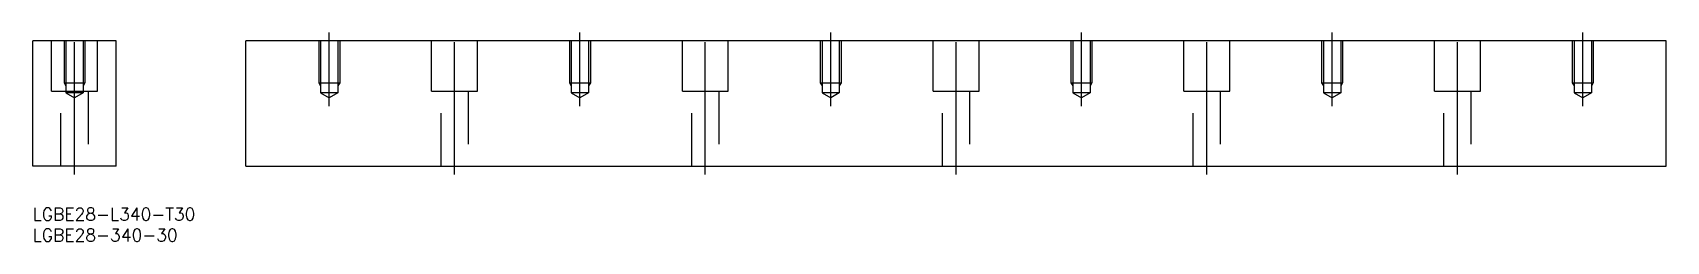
# Model space of a CAD drawing. Extents: x 0 to 391, y -18 to 32.
import ezdxf

# ---------------------------------------------------------------- set-up
doc = ezdxf.new("R2010")
doc.units = 0
doc.linetypes.add('CENTER', pattern=[50.8, 31.75, -6.35, 6.35, -6.35])
doc.linetypes.add('DASHED', pattern=[19.05, 12.7, -6.35])
doc.layers.get('0').update_dxf_attribs({"linetype": 'CONTINUOUS'})
doc.layers.add('CENTER', color=1, linetype='CENTER')
doc.styles.get("Standard").update_dxf_attribs({"font": 'txt.shx', "height": 3, "bigfont": 'bigfont.shx'})

# ---------------------------------------------------------------- blocks, each defined once
blk = doc.blocks.new('*U2')
at = {"color": 7, "linetype": 'CONTINUOUS'}
blk.add_text('LGBE28-L340-T30', height=3, dxfattribs=at).set_placement((0, -13))
blk = doc.blocks.new('*U3')
at = {"color": 7, "linetype": 'CONTINUOUS'}
blk.add_text('LGBE28-340-30', height=3, dxfattribs=at).set_placement((0, -18))

msp = doc.modelspace()

# ---------------------------------------------------------------- linework, layer by layer
at = {"color": 7, "linetype": 'CONTINUOUS'}
for p, q in [((20, 30), (0, 30)), ((0, 0), (0, 30)), ((20, 0), (20, 30)), ((390.99, 30), (50.99, 30)), ((50.99, 0), (50.99, 30)), ((390.99, 0), (390.99, 30)), ((20, 0), (0, 0)), ((50.99, 0), (390.99, 0))]:
    msp.add_line(p, q, dxfattribs=at)
at = {"color": 3, "linetype": 'DASHED'}
for p, q in [((4.5, 18), (4.5, 30)), ((7.5, 30), (7.5, 20)), ((7.93, 30), (7.93, 17.6)), ((12.07, 30), (12.07, 17.6)), ((12.5, 30), (12.5, 20)), ((15.5, 18), (15.5, 30)), ((68.49, 30), (68.49, 20)), ((68.92, 30), (68.92, 17.6)), ((73.06, 30), (73.06, 17.6)), ((73.49, 30), (73.49, 20)), ((95.49, 18), (95.49, 30)), ((106.49, 18), (106.49, 30)), ((128.49, 30), (128.49, 20)), ((128.92, 30), (128.92, 17.6)), ((133.06, 30), (133.06, 17.6)), ((133.49, 30), (133.49, 20)), ((155.49, 18), (155.49, 30)), ((166.49, 18), (166.49, 30)), ((188.49, 30), (188.49, 20)), ((188.92, 30), (188.92, 17.6)), ((193.06, 30), (193.06, 17.6)), ((193.49, 30), (193.49, 20)), ((215.49, 18), (215.49, 30)), ((226.49, 18), (226.49, 30)), ((248.49, 30), (248.49, 20)), ((248.92, 30), (248.92, 17.6)), ((253.06, 30), (253.06, 17.6)), ((253.49, 30), (253.49, 20)), ((275.49, 18), (275.49, 30)), ((286.49, 18), (286.49, 30)), ((308.49, 30), (308.49, 20)), ((308.92, 30), (308.92, 17.6)), ((313.06, 30), (313.06, 17.6)), ((313.49, 30), (313.49, 20)), ((335.49, 18), (335.49, 30)), ((346.49, 18), (346.49, 30)), ((368.49, 30), (368.49, 20)), ((368.92, 30), (368.92, 17.6)), ((373.06, 30), (373.06, 17.6)), ((373.49, 30), (373.49, 20)), ((7.5, 20), (7.93, 19.25)), ((7.5, 20), (12.5, 20)), ((12.5, 20), (12.07, 19.25)), ((68.49, 20), (73.49, 20)), ((68.49, 20), (68.92, 19.25)), ((73.49, 20), (73.06, 19.25)), ((128.49, 20), (133.49, 20)), ((128.49, 20), (128.92, 19.25)), ((133.49, 20), (133.06, 19.25)), ((188.49, 20), (193.49, 20)), ((188.49, 20), (188.92, 19.25)), ((193.49, 20), (193.06, 19.25)), ((248.49, 20), (253.49, 20)), ((248.49, 20), (248.92, 19.25)), ((253.49, 20), (253.06, 19.25)), ((308.49, 20), (313.49, 20)), ((308.49, 20), (308.92, 19.25)), ((313.49, 20), (313.06, 19.25)), ((368.49, 20), (373.49, 20)), ((368.49, 20), (368.92, 19.25)), ((373.49, 20), (373.06, 19.25)), ((4.5, 18), (15.5, 18)), ((6.75, 0), (6.75, 18)), ((7.93, 17.6), (10, 16.41)), ((12.07, 17.6), (7.93, 17.6)), ((12.07, 17.6), (10, 16.41)), ((13.25, 18), (13.25, 0)), ((73.06, 17.6), (68.92, 17.6)), ((68.92, 17.6), (70.99, 16.41)), ((73.06, 17.6), (70.99, 16.41)), ((95.49, 18), (106.49, 18)), ((97.74, 0), (97.74, 18)), ((104.24, 18), (104.24, 0)), ((128.92, 17.6), (130.99, 16.41)), ((133.06, 17.6), (128.92, 17.6)), ((133.06, 17.6), (130.99, 16.41)), ((155.49, 18), (166.49, 18)), ((157.74, 0), (157.74, 18)), ((164.24, 18), (164.24, 0)), ((193.06, 17.6), (188.92, 17.6)), ((188.92, 17.6), (190.99, 16.41)), ((193.06, 17.6), (190.99, 16.41)), ((215.49, 18), (226.49, 18)), ((217.74, 0), (217.74, 18)), ((224.24, 18), (224.24, 0)), ((248.92, 17.6), (250.99, 16.41)), ((253.06, 17.6), (248.92, 17.6)), ((253.06, 17.6), (250.99, 16.41)), ((275.49, 18), (286.49, 18)), ((277.74, 0), (277.74, 18)), ((284.24, 18), (284.24, 0)), ((308.92, 17.6), (310.99, 16.41)), ((313.06, 17.6), (308.92, 17.6)), ((313.06, 17.6), (310.99, 16.41)), ((335.49, 18), (346.49, 18)), ((337.74, 0), (337.74, 18)), ((344.24, 18), (344.24, 0)), ((368.92, 17.6), (370.99, 16.41)), ((373.06, 17.6), (368.92, 17.6)), ((373.06, 17.6), (370.99, 16.41))]:
    msp.add_line(p, q, dxfattribs=at)
at = {"layer": 'CENTER', "color": 1, "linetype": 'CENTER'}
for p, q in [((10, -2), (10, 32)), ((70.99, 14.41), (70.99, 32)), ((100.99, -2), (100.99, 32)), ((130.99, 14.41), (130.99, 32)), ((160.99, -2), (160.99, 32)), ((190.99, 14.41), (190.99, 32)), ((220.99, -2), (220.99, 32)), ((250.99, 14.41), (250.99, 32)), ((280.99, -2), (280.99, 32)), ((310.99, 14.41), (310.99, 32)), ((340.99, -2), (340.99, 32)), ((370.99, 14.41), (370.99, 32))]:
    msp.add_line(p, q, dxfattribs=at)

# ---------------------------------------------------------------- block references
at = {"color": 7, "linetype": 'CONTINUOUS'}
for name in ['*U2', '*U3']:
    msp.add_blockref(name, (0, 0), dxfattribs=at)

doc.saveas('drawing.dxf')
